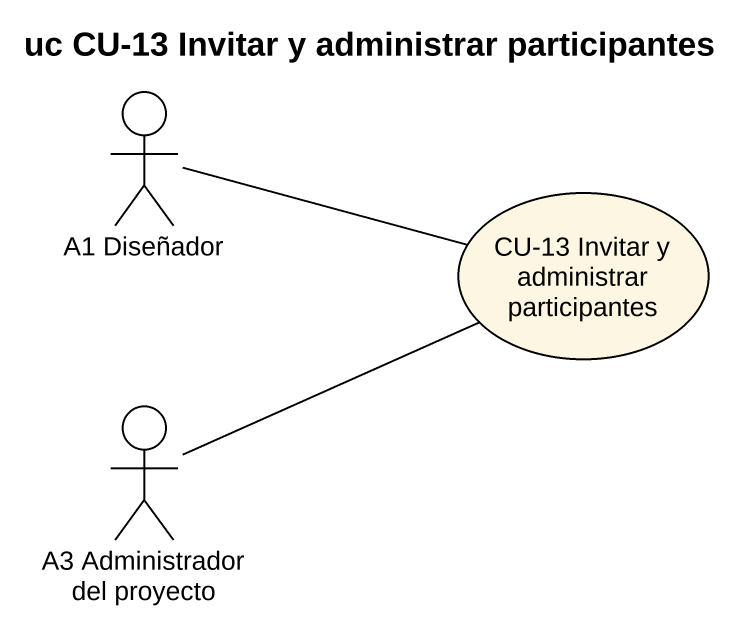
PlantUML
@startuml
title uc CU-13 Invitar y administrar participantes
actor "A1 Diseñador" as A1_Diseñador
usecase "CU-13 Invitar y administrar participantes" as CU_13_Invitar_y_administrar
actor "A3 Administrador del proyecto" as A3_Administrador_del
A1_Diseñador -right- CU_13_Invitar_y_administrar
A3_Administrador_del -right- CU_13_Invitar_y_administrar
@enduml
